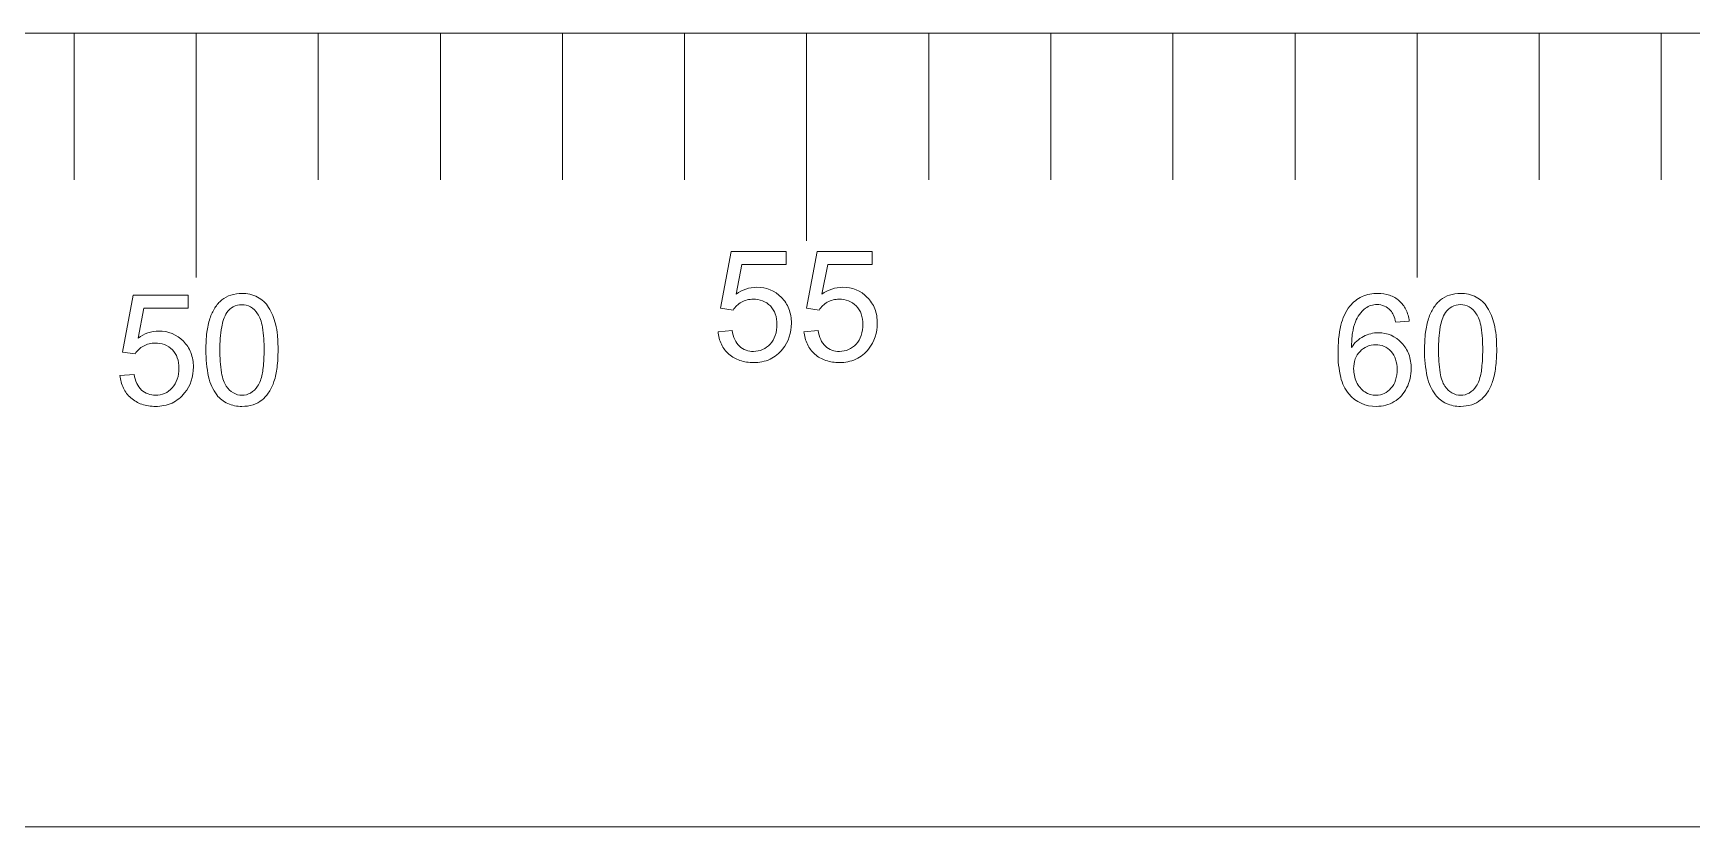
# Model space of a CAD drawing. Header units: centimetres. Extents: x -133 to 20, y 13 to 74.
# Drawn here: x -81.22 to -67.63, y 13.49 to 19.99 of the extents above; entities that cross this region are included whole.
import ezdxf

# ---------------------------------------------------------------- set-up
doc = ezdxf.new("R2010")
doc.units = ezdxf.units.CM
doc.header["$MEASUREMENT"] = 0
doc.layers.add('layer 1', color=7, linetype='Continuous')

msp = doc.modelspace()

# ---------------------------------------------------------------- linework, layer by layer
at = {"layer": 'layer 1', "color": 250, "lineweight": 9}
msp.add_open_spline([(20.11852, 13.49227), (20.11852, 13.49227), (20.11852, 19.99227), (20.11852, 19.99227), (20.11852, 19.99227), (20.11852, 19.99227), (-129.88148, 19.99227), (-129.88148, 19.99227), (-129.88148, 19.99227), (-129.88148, 19.99227), (-129.88148, 13.49227), (-129.88148, 13.49227), (-129.88148, 13.49227), (-129.88148, 13.49227), (20.11852, 13.49227), (20.11852, 13.49227)], degree=3, knots=[0, 0, 0, 0, 0.2, 0.2, 0.2, 0.2, 0.4, 0.4, 0.4, 0.4, 0.6, 0.6, 0.6, 0.6, 1, 1, 1, 1], dxfattribs=at)
at = {"layer": 'layer 1', "color": 21, "lineweight": 9}
for points in [[(-80.88148, 19.99227), (-80.88148, 19.99227), (-80.88148, 18.79227), (-80.88148, 18.79227)], [(-79.88148, 19.99227), (-79.88148, 19.99227), (-79.88148, 17.99227), (-79.88148, 17.99227)], [(-78.88148, 19.99227), (-78.88148, 19.99227), (-78.88148, 18.79227), (-78.88148, 18.79227)], [(-77.88148, 19.99227), (-77.88148, 19.99227), (-77.88148, 18.79227), (-77.88148, 18.79227)], [(-76.88148, 19.99227), (-76.88148, 19.99227), (-76.88148, 18.79227), (-76.88148, 18.79227)], [(-75.88148, 19.99227), (-75.88148, 19.99227), (-75.88148, 18.79227), (-75.88148, 18.79227)], [(-74.88148, 19.99227), (-74.88148, 19.99227), (-74.88148, 18.29227), (-74.88148, 18.29227)], [(-73.88148, 19.99227), (-73.88148, 19.99227), (-73.88148, 18.79227), (-73.88148, 18.79227)], [(-72.88148, 19.99227), (-72.88148, 19.99227), (-72.88148, 18.79227), (-72.88148, 18.79227)], [(-71.88148, 19.99227), (-71.88148, 19.99227), (-71.88148, 18.79227), (-71.88148, 18.79227)], [(-70.88148, 19.99227), (-70.88148, 19.99227), (-70.88148, 18.79227), (-70.88148, 18.79227)], [(-69.88148, 19.99227), (-69.88148, 19.99227), (-69.88148, 17.99227), (-69.88148, 17.99227)], [(-68.88148, 19.99227), (-68.88148, 19.99227), (-68.88148, 18.79227), (-68.88148, 18.79227)], [(-67.88148, 19.99227), (-67.88148, 19.99227), (-67.88148, 18.79227), (-67.88148, 18.79227)]]:
    msp.add_open_spline(points, degree=3, dxfattribs=at)
at = {"layer": 'layer 1', "color": 242, "lineweight": 9}
for points in [[(-75.58761, 17.73883), (-75.58761, 17.73883), (-75.49989, 18.20438), (-75.49989, 18.20438)], [(-75.49989, 18.20438), (-75.49989, 18.20438), (-75.04953, 18.20438), (-75.04953, 18.20438)], [(-75.04953, 18.20438), (-75.04953, 18.20438), (-75.04953, 18.09801), (-75.04953, 18.09801)], [(-74.88375, 17.73883), (-74.88375, 17.73883), (-74.79603, 18.20438), (-74.79603, 18.20438)], [(-74.79603, 18.20438), (-74.79603, 18.20438), (-74.34567, 18.20438), (-74.34567, 18.20438)], [(-74.34567, 18.20438), (-74.34567, 18.20438), (-74.34567, 18.09801), (-74.34567, 18.09801)], [(-75.41148, 18.09801), (-75.41148, 18.09801), (-75.45983, 17.85418), (-75.45983, 17.85418)], [(-75.04953, 18.09801), (-75.04953, 18.09801), (-75.41148, 18.09801), (-75.41148, 18.09801)], [(-74.70761, 18.09801), (-74.70761, 18.09801), (-74.75596, 17.85418), (-74.75596, 17.85418)], [(-74.34567, 18.09801), (-74.34567, 18.09801), (-74.70761, 18.09801), (-74.70761, 18.09801)], [(-80.48558, 17.37984), (-80.48558, 17.37984), (-80.39786, 17.8454), (-80.39786, 17.8454)], [(-80.39786, 17.8454), (-80.39786, 17.8454), (-79.9475, 17.8454), (-79.9475, 17.8454)], [(-79.9475, 17.8454), (-79.9475, 17.8454), (-79.9475, 17.73902), (-79.9475, 17.73902)], [(-79.6712, 17.8074), (-79.69344, 17.78888), (-79.71269, 17.76704), (-79.72827, 17.74265)], [(-79.59755, 17.84721), (-79.62435, 17.8386), (-79.64932, 17.82511), (-79.6712, 17.8074)], [(-79.50681, 17.86059), (-79.53757, 17.86093), (-79.5682, 17.85642), (-79.59755, 17.84721)], [(-79.37902, 17.83089), (-79.41842, 17.85144), (-79.46238, 17.86166), (-79.50681, 17.86059)], [(-79.28853, 17.74593), (-79.3106, 17.78179), (-79.34184, 17.81112), (-79.37902, 17.83089)], [(-75.28921, 17.91151), (-75.35069, 17.91079), (-75.41039, 17.89073), (-75.45983, 17.85418)], [(-75.31892, 17.81342), (-75.35301, 17.81389), (-75.38662, 17.80531), (-75.41631, 17.78856)], [(-75.1787, 17.75817), (-75.21556, 17.79552), (-75.26648, 17.81559), (-75.31892, 17.81342)], [(-75.0889, 17.82862), (-75.14124, 17.88291), (-75.21382, 17.91294), (-75.28921, 17.91151)], [(-75.02734, 17.73485), (-75.04107, 17.77007), (-75.06205, 17.80202), (-75.0889, 17.82862)], [(-74.58535, 17.91151), (-74.64683, 17.91079), (-74.70653, 17.89073), (-74.75597, 17.85418)], [(-74.61505, 17.81342), (-74.64915, 17.81389), (-74.68275, 17.80531), (-74.71245, 17.78856)], [(-74.47483, 17.75817), (-74.5117, 17.79552), (-74.56262, 17.81559), (-74.61505, 17.81342)], [(-74.38504, 17.82862), (-74.43737, 17.88291), (-74.50996, 17.91294), (-74.58535, 17.91151)], [(-74.32348, 17.73485), (-74.33721, 17.77007), (-74.35819, 17.80202), (-74.38504, 17.82862)], [(-70.33288, 17.83441), (-70.37163, 17.8164), (-70.4057, 17.78969), (-70.43244, 17.75636)], [(-70.2038, 17.86066), (-70.24822, 17.86137), (-70.29227, 17.85241), (-70.33288, 17.83441)], [(-70.10649, 17.84564), (-70.13788, 17.85598), (-70.17076, 17.86106), (-70.2038, 17.86066)], [(-70.02835, 17.80056), (-70.05117, 17.8206), (-70.07773, 17.83592), (-70.10649, 17.84564)], [(-69.97379, 17.72907), (-69.98707, 17.75628), (-70.00562, 17.78057), (-70.02835, 17.80056)], [(-69.68989, 17.80747), (-69.71213, 17.78895), (-69.73138, 17.76711), (-69.74696, 17.74272)], [(-69.61624, 17.84728), (-69.64304, 17.83867), (-69.66801, 17.82517), (-69.68989, 17.80747)], [(-69.5255, 17.86066), (-69.55626, 17.861), (-69.58689, 17.85648), (-69.61624, 17.84728)], [(-69.39771, 17.83096), (-69.43711, 17.85151), (-69.48107, 17.86173), (-69.5255, 17.86066)], [(-69.30722, 17.746), (-69.32929, 17.78186), (-69.36053, 17.81119), (-69.39771, 17.83096)], [(-80.30944, 17.73902), (-80.30944, 17.73902), (-80.3578, 17.49519), (-80.3578, 17.49519)], [(-79.9475, 17.73902), (-79.9475, 17.73902), (-80.30944, 17.73902), (-80.30944, 17.73902)], [(-79.72827, 17.74265), (-79.74545, 17.71561), (-79.75923, 17.68655), (-79.76929, 17.65613)], [(-79.63045, 17.70379), (-79.65227, 17.66775), (-79.66666, 17.62771), (-79.67276, 17.58602)], [(-79.50819, 17.76872), (-79.55738, 17.7695), (-79.60354, 17.74499), (-79.63045, 17.70379)], [(-79.43652, 17.75016), (-79.45834, 17.76259), (-79.48308, 17.769), (-79.50819, 17.76872)], [(-79.37833, 17.69481), (-79.39342, 17.71732), (-79.41329, 17.73622), (-79.43652, 17.75016)], [(-79.35527, 17.64831), (-79.36079, 17.66479), (-79.36855, 17.68044), (-79.37833, 17.69481)], [(-79.23189, 17.61124), (-79.24356, 17.65884), (-79.26268, 17.70429), (-79.28853, 17.74593)], [(-75.48331, 17.72501), (-75.48331, 17.72501), (-75.58761, 17.73883), (-75.58761, 17.73883)], [(-75.41631, 17.78856), (-75.4435, 17.77317), (-75.46651, 17.75135), (-75.48331, 17.72501)], [(-75.13829, 17.69272), (-75.14692, 17.71717), (-75.1607, 17.73949), (-75.1787, 17.75817)], [(-75.12482, 17.60758), (-75.12436, 17.63653), (-75.12892, 17.66533), (-75.13829, 17.69272)], [(-75.0067, 17.61726), (-75.00618, 17.6574), (-75.01318, 17.69729), (-75.02734, 17.73485)], [(-74.77945, 17.72501), (-74.77945, 17.72501), (-74.88375, 17.73883), (-74.88375, 17.73883)], [(-74.71245, 17.78856), (-74.73964, 17.77317), (-74.76265, 17.75135), (-74.77945, 17.72501)], [(-74.43443, 17.69272), (-74.44306, 17.71717), (-74.45684, 17.73949), (-74.47483, 17.75817)], [(-74.42096, 17.60758), (-74.4205, 17.63653), (-74.42506, 17.66533), (-74.43443, 17.69272)], [(-74.30284, 17.61726), (-74.30232, 17.6574), (-74.30931, 17.69729), (-74.32348, 17.73485)], [(-70.43244, 17.75636), (-70.46774, 17.71065), (-70.49256, 17.65774), (-70.50514, 17.60137)], [(-70.30465, 17.73978), (-70.34205, 17.71053), (-70.37071, 17.67159), (-70.38754, 17.62719)], [(-70.21071, 17.76948), (-70.24442, 17.77004), (-70.27739, 17.75962), (-70.30465, 17.73978)], [(-70.0995, 17.72113), (-70.12788, 17.75251), (-70.16841, 17.77013), (-70.21071, 17.76948)], [(-70.07472, 17.68228), (-70.08082, 17.69648), (-70.08919, 17.70961), (-70.0995, 17.72113)], [(-70.05667, 17.62581), (-70.06076, 17.64519), (-70.0668, 17.66411), (-70.07472, 17.68228)], [(-69.94616, 17.63479), (-69.95022, 17.6675), (-69.95955, 17.69934), (-69.97379, 17.72907)], [(-69.74696, 17.74272), (-69.76414, 17.71567), (-69.77792, 17.68662), (-69.78798, 17.6562)], [(-69.64914, 17.70386), (-69.67096, 17.66782), (-69.68535, 17.62778), (-69.69145, 17.58609)], [(-69.52688, 17.76879), (-69.57607, 17.76957), (-69.62223, 17.74505), (-69.64914, 17.70386)], [(-69.45521, 17.75023), (-69.47703, 17.76266), (-69.50177, 17.76906), (-69.52688, 17.76879)], [(-69.39702, 17.69488), (-69.41211, 17.71739), (-69.43198, 17.73629), (-69.45521, 17.75023)], [(-69.37395, 17.64838), (-69.37948, 17.66486), (-69.38724, 17.68051), (-69.39702, 17.69488)], [(-69.25058, 17.6113), (-69.26225, 17.6589), (-69.28137, 17.70436), (-69.30722, 17.746)], [(-80.18718, 17.55252), (-80.24866, 17.5518), (-80.30836, 17.53174), (-80.3578, 17.49519)], [(-79.98687, 17.46963), (-80.03921, 17.52392), (-80.11179, 17.55396), (-80.18718, 17.55252)], [(-79.79381, 17.54225), (-79.79941, 17.49431), (-79.80206, 17.44606), (-79.80175, 17.3978)], [(-79.76929, 17.65613), (-79.78123, 17.61908), (-79.78945, 17.58093), (-79.79381, 17.54225)], [(-79.67276, 17.58602), (-79.68319, 17.52384), (-79.68799, 17.46084), (-79.68709, 17.3978)], [(-79.33887, 17.58335), (-79.34255, 17.60541), (-79.34803, 17.62714), (-79.35527, 17.64831)], [(-79.32583, 17.3978), (-79.32492, 17.4599), (-79.32928, 17.52197), (-79.33887, 17.58334)], [(-79.21635, 17.5185), (-79.21907, 17.54978), (-79.22427, 17.58078), (-79.23189, 17.61124)], [(-75.60764, 17.54749), (-75.60764, 17.54749), (-75.49091, 17.55716), (-75.49091, 17.55716)], [(-75.60764, 17.54749), (-75.60452, 17.5116), (-75.59504, 17.47655), (-75.57967, 17.44397)], [(-75.49091, 17.55716), (-75.48753, 17.53143), (-75.48049, 17.50631), (-75.47002, 17.48256)], [(-75.13881, 17.51641), (-75.12909, 17.54581), (-75.12437, 17.57662), (-75.12482, 17.60758)], [(-75.07854, 17.40451), (-75.03038, 17.4648), (-75.00495, 17.54011), (-75.0067, 17.61725)], [(-74.90378, 17.54749), (-74.90378, 17.54749), (-74.78705, 17.55716), (-74.78705, 17.55716)], [(-74.90378, 17.54749), (-74.90065, 17.5116), (-74.89118, 17.47655), (-74.87581, 17.44397)], [(-74.78705, 17.55716), (-74.78367, 17.53143), (-74.77663, 17.50631), (-74.76615, 17.48256)], [(-74.43494, 17.51641), (-74.42523, 17.54581), (-74.4205, 17.57662), (-74.42096, 17.60758)], [(-74.37468, 17.40451), (-74.32652, 17.4648), (-74.30109, 17.54011), (-74.30284, 17.61725)], [(-70.50514, 17.60137), (-70.52236, 17.52697), (-70.53042, 17.45074), (-70.52914, 17.37438)], [(-70.41033, 17.5386), (-70.41587, 17.49861), (-70.41864, 17.45827), (-70.41862, 17.4179)], [(-70.38754, 17.62719), (-70.39869, 17.59869), (-70.40634, 17.56894), (-70.41033, 17.5386)], [(-70.19828, 17.53877), (-70.2408, 17.53862), (-70.28268, 17.52844), (-70.32054, 17.50907)], [(-70.00901, 17.45658), (-70.05738, 17.50987), (-70.12632, 17.5398), (-70.19828, 17.53877)], [(-69.94616, 17.63479), (-69.94616, 17.63479), (-70.05667, 17.62581), (-70.05667, 17.62581)], [(-69.8125, 17.54232), (-69.8181, 17.49437), (-69.82075, 17.44613), (-69.82044, 17.39786)], [(-69.78798, 17.6562), (-69.79992, 17.61915), (-69.80814, 17.581), (-69.8125, 17.54232)], [(-69.69145, 17.58609), (-69.70188, 17.52391), (-69.70667, 17.46091), (-69.70578, 17.39786)], [(-69.35756, 17.58341), (-69.36124, 17.60548), (-69.36672, 17.62721), (-69.37395, 17.64838)], [(-69.34452, 17.39786), (-69.34361, 17.45997), (-69.34797, 17.52204), (-69.35756, 17.58341)], [(-69.23504, 17.51857), (-69.23776, 17.54984), (-69.24296, 17.58085), (-69.25058, 17.6113)], [(-80.31428, 17.42957), (-80.34147, 17.41419), (-80.36448, 17.39237), (-80.38128, 17.36602)], [(-80.21689, 17.45444), (-80.25098, 17.45491), (-80.28458, 17.44633), (-80.31428, 17.42957)], [(-80.07667, 17.39918), (-80.11353, 17.43654), (-80.16445, 17.4566), (-80.21689, 17.45444)], [(-80.03626, 17.33373), (-80.04489, 17.35818), (-80.05867, 17.3805), (-80.07667, 17.39918)], [(-79.92531, 17.37587), (-79.93904, 17.41108), (-79.96002, 17.44303), (-79.98687, 17.46963)], [(-79.80175, 17.3978), (-79.80294, 17.32379), (-79.79547, 17.24989), (-79.77948, 17.17762)], [(-79.68709, 17.3978), (-79.68799, 17.33549), (-79.68366, 17.27322), (-79.67414, 17.21164)], [(-79.33334, 17.25118), (-79.32798, 17.29986), (-79.32547, 17.34882), (-79.32583, 17.39779)], [(-79.21946, 17.25369), (-79.21364, 17.3015), (-79.21087, 17.34963), (-79.21117, 17.39779)], [(-79.21117, 17.3978), (-79.21097, 17.43809), (-79.2127, 17.47837), (-79.21635, 17.5185)], [(-75.57967, 17.44397), (-75.56489, 17.41339), (-75.5441, 17.38611), (-75.51854, 17.36375)], [(-75.47002, 17.48256), (-75.46095, 17.46219), (-75.44785, 17.44386), (-75.43151, 17.42868)], [(-75.43151, 17.42868), (-75.40012, 17.40035), (-75.35912, 17.38503), (-75.31684, 17.38586)], [(-75.31684, 17.38586), (-75.2649, 17.38511), (-75.21521, 17.40705), (-75.18077, 17.44595)], [(-75.18163, 17.32214), (-75.14121, 17.341), (-75.10586, 17.36924), (-75.07854, 17.40451)], [(-75.18077, 17.44595), (-75.16198, 17.46622), (-75.14768, 17.49023), (-75.13881, 17.51641)], [(-74.87581, 17.44397), (-74.86103, 17.41339), (-74.84024, 17.38611), (-74.81468, 17.36375)], [(-74.76615, 17.48256), (-74.75708, 17.46219), (-74.74399, 17.44386), (-74.72764, 17.42868)], [(-74.72764, 17.42868), (-74.69626, 17.40035), (-74.65526, 17.38503), (-74.61298, 17.38586)], [(-74.61298, 17.38586), (-74.56103, 17.38511), (-74.51134, 17.40705), (-74.47691, 17.44595)], [(-74.47777, 17.32214), (-74.43734, 17.341), (-74.402, 17.36924), (-74.37468, 17.40451)], [(-74.47691, 17.44595), (-74.45811, 17.46622), (-74.44382, 17.49023), (-74.43494, 17.51641)], [(-70.32054, 17.50907), (-70.36071, 17.48788), (-70.39455, 17.45642), (-70.41862, 17.4179)], [(-70.22107, 17.44069), (-70.26947, 17.44142), (-70.31591, 17.42159), (-70.34886, 17.38612)], [(-70.09536, 17.38612), (-70.12726, 17.42183), (-70.1732, 17.44177), (-70.22107, 17.44069)], [(-69.94995, 17.36281), (-69.96294, 17.39782), (-69.98305, 17.42975), (-70.00901, 17.45658)], [(-69.82044, 17.39786), (-69.82163, 17.32386), (-69.81416, 17.24996), (-69.79817, 17.17769)], [(-69.70578, 17.39786), (-69.70668, 17.33556), (-69.70235, 17.27329), (-69.69283, 17.21171)], [(-69.35203, 17.25125), (-69.34667, 17.29993), (-69.34416, 17.34888), (-69.34452, 17.39786)], [(-69.23815, 17.25376), (-69.23233, 17.30157), (-69.22956, 17.3497), (-69.22986, 17.39786)], [(-69.22986, 17.39786), (-69.22966, 17.43816), (-69.23139, 17.47844), (-69.23504, 17.51856)], [(-80.38128, 17.36602), (-80.38128, 17.36602), (-80.48558, 17.37984), (-80.48558, 17.37984)], [(-80.02279, 17.2486), (-80.02233, 17.27754), (-80.02689, 17.30634), (-80.03626, 17.33373)], [(-79.97651, 17.04552), (-79.92835, 17.10582), (-79.90292, 17.18112), (-79.90467, 17.25827)], [(-79.90467, 17.25827), (-79.90415, 17.29841), (-79.91115, 17.3383), (-79.92531, 17.37586)], [(-79.24433, 17.14015), (-79.23235, 17.1771), (-79.22403, 17.21512), (-79.21946, 17.25369)], [(-75.51854, 17.36375), (-75.49238, 17.34067), (-75.46188, 17.32303), (-75.42883, 17.31186)], [(-75.42883, 17.31186), (-75.39271, 17.29999), (-75.35487, 17.29419), (-75.31684, 17.29468)], [(-75.31684, 17.29468), (-75.27031, 17.29388), (-75.22417, 17.30325), (-75.18163, 17.32214)], [(-74.81468, 17.36375), (-74.78852, 17.34067), (-74.75802, 17.32303), (-74.72497, 17.31186)], [(-74.72497, 17.31186), (-74.68884, 17.29999), (-74.651, 17.29419), (-74.61298, 17.29468)], [(-74.61298, 17.29468), (-74.56645, 17.29388), (-74.5203, 17.30325), (-74.47777, 17.32214)], [(-70.52914, 17.37438), (-70.53029, 17.3066), (-70.52286, 17.23895), (-70.50703, 17.17303)], [(-70.38806, 17.32387), (-70.39721, 17.29843), (-70.40172, 17.27155), (-70.40135, 17.24452)], [(-70.34886, 17.38612), (-70.36608, 17.3683), (-70.37942, 17.3471), (-70.38806, 17.32387)], [(-70.05745, 17.32206), (-70.06529, 17.34591), (-70.07823, 17.36777), (-70.09536, 17.38612)], [(-70.04493, 17.2383), (-70.0445, 17.26672), (-70.04873, 17.29501), (-70.05745, 17.32205)], [(-69.93027, 17.24521), (-69.92974, 17.28527), (-69.93641, 17.3251), (-69.94995, 17.36281)], [(-69.26302, 17.14022), (-69.25104, 17.17716), (-69.24271, 17.21519), (-69.23815, 17.25376)], [(-80.50561, 17.1885), (-80.50561, 17.1885), (-80.38888, 17.19817), (-80.38888, 17.19817)], [(-80.50561, 17.1885), (-80.50249, 17.15261), (-80.49301, 17.11756), (-80.47764, 17.08498)], [(-80.38888, 17.19817), (-80.3855, 17.17244), (-80.37846, 17.14732), (-80.36798, 17.12357)], [(-80.36798, 17.12357), (-80.35892, 17.1032), (-80.34582, 17.08487), (-80.32948, 17.0697)], [(-80.07874, 17.08697), (-80.05995, 17.10723), (-80.04565, 17.13124), (-80.03678, 17.15742)], [(-80.03678, 17.15742), (-80.02706, 17.18682), (-80.02234, 17.21764), (-80.02279, 17.2486)], [(-79.77948, 17.17762), (-79.76815, 17.12384), (-79.74535, 17.07312), (-79.71265, 17.02894)], [(-79.67414, 17.21164), (-79.6705, 17.18956), (-79.66509, 17.16781), (-79.65795, 17.14661)], [(-79.65795, 17.14661), (-79.65252, 17.13015), (-79.6449, 17.1145), (-79.63528, 17.10009)], [(-79.37833, 17.10078), (-79.36869, 17.11505), (-79.36103, 17.13057), (-79.35556, 17.1469)], [(-79.35556, 17.1469), (-79.3444, 17.18075), (-79.33695, 17.21572), (-79.33334, 17.25118)], [(-79.28482, 17.05364), (-79.26768, 17.08063), (-79.25407, 17.1097), (-79.24433, 17.14015)], [(-70.50703, 17.17303), (-70.49567, 17.12363), (-70.47323, 17.07745), (-70.44141, 17.03799)], [(-70.40135, 17.24452), (-70.40167, 17.20634), (-70.3934, 17.16857), (-70.37718, 17.134)], [(-70.37718, 17.134), (-70.36284, 17.10131), (-70.33932, 17.07348), (-70.30948, 17.05388)], [(-70.09605, 17.08358), (-70.07874, 17.10288), (-70.0657, 17.12563), (-70.0578, 17.15032)], [(-70.0578, 17.15032), (-70.04884, 17.17877), (-70.0445, 17.20848), (-70.04493, 17.2383)], [(-69.96757, 17.08634), (-69.94268, 17.13558), (-69.9299, 17.19004), (-69.93027, 17.24521)], [(-69.79817, 17.17769), (-69.78684, 17.1239), (-69.76404, 17.07319), (-69.73134, 17.02901)], [(-69.69283, 17.21171), (-69.68919, 17.18963), (-69.68377, 17.16788), (-69.67664, 17.14667)], [(-69.67664, 17.14667), (-69.67121, 17.13022), (-69.66359, 17.11457), (-69.65397, 17.10016)], [(-69.39702, 17.10085), (-69.38738, 17.11512), (-69.37971, 17.13063), (-69.37425, 17.14696)], [(-69.37425, 17.14696), (-69.36309, 17.18082), (-69.35564, 17.21579), (-69.35203, 17.25125)], [(-69.30351, 17.0537), (-69.28637, 17.08069), (-69.27276, 17.10977), (-69.26302, 17.14022)], [(-80.47764, 17.08498), (-80.46286, 17.05441), (-80.44207, 17.02713), (-80.41651, 17.00477)], [(-80.41651, 17.00477), (-80.39035, 16.98168), (-80.35985, 16.96404), (-80.3268, 16.95288)], [(-80.32948, 17.0697), (-80.29809, 17.04136), (-80.25709, 17.02605), (-80.21481, 17.02687)], [(-80.21481, 17.02687), (-80.16287, 17.02612), (-80.11317, 17.04806), (-80.07874, 17.08697)], [(-80.0796, 16.96315), (-80.03917, 16.98202), (-80.00383, 17.01026), (-79.97651, 17.04552)], [(-79.71265, 17.02894), (-79.68902, 16.99886), (-79.65852, 16.97487), (-79.62371, 16.95901)], [(-79.63528, 17.10009), (-79.62013, 17.07786), (-79.60033, 17.05918), (-79.57726, 17.04535)], [(-79.57726, 17.04535), (-79.55583, 17.03305), (-79.53151, 17.02668), (-79.50681, 17.02687)], [(-79.50681, 17.02687), (-79.48211, 17.02662), (-79.4578, 17.03293), (-79.43635, 17.04518)], [(-79.43635, 17.04518), (-79.4131, 17.05914), (-79.39327, 17.07814), (-79.37833, 17.10078)], [(-79.4158, 16.94908), (-79.38904, 16.95759), (-79.36414, 16.9711), (-79.34241, 16.98888)], [(-79.34241, 16.98888), (-79.31992, 17.00729), (-79.30048, 17.02915), (-79.28482, 17.05364)], [(-70.44141, 17.03799), (-70.38557, 16.97096), (-70.30206, 16.93328), (-70.21485, 16.93576)], [(-70.30948, 17.05388), (-70.28179, 17.03633), (-70.2497, 17.02699), (-70.21692, 17.02694)], [(-70.21692, 17.02694), (-70.17018, 17.02676), (-70.12582, 17.04755), (-70.09605, 17.08358)], [(-70.06842, 16.97444), (-70.02484, 17.00139), (-69.98985, 17.04021), (-69.96757, 17.08634)], [(-69.73134, 17.02901), (-69.70771, 16.99892), (-69.67721, 16.97494), (-69.6424, 16.95907)], [(-69.65397, 17.10016), (-69.63882, 17.07793), (-69.61902, 17.05925), (-69.59595, 17.04542)], [(-69.59595, 17.04542), (-69.57452, 17.03312), (-69.5502, 17.02674), (-69.5255, 17.02694)], [(-69.5255, 17.02694), (-69.5008, 17.02668), (-69.47649, 17.033), (-69.45504, 17.04524)], [(-69.45504, 17.04524), (-69.43179, 17.05921), (-69.41196, 17.07821), (-69.39702, 17.10085)], [(-69.43449, 16.94914), (-69.40773, 16.95766), (-69.38283, 16.97116), (-69.3611, 16.98895)], [(-69.3611, 16.98895), (-69.33861, 17.00736), (-69.31917, 17.02922), (-69.30351, 17.0537)], [(-80.3268, 16.95288), (-80.29067, 16.94101), (-80.25283, 16.9352), (-80.21481, 16.93569)], [(-80.21481, 16.93569), (-80.16828, 16.93489), (-80.12213, 16.94426), (-80.0796, 16.96315)], [(-79.62371, 16.95901), (-79.58686, 16.94296), (-79.54699, 16.93501), (-79.50681, 16.93569)], [(-79.50681, 16.93569), (-79.47596, 16.93536), (-79.44525, 16.93987), (-79.4158, 16.94908)], [(-70.21485, 16.93576), (-70.16341, 16.93492), (-70.11273, 16.9483), (-70.06842, 16.97444)], [(-69.6424, 16.95907), (-69.60555, 16.94303), (-69.56568, 16.93508), (-69.5255, 16.93576)], [(-69.5255, 16.93576), (-69.49465, 16.93543), (-69.46394, 16.93994), (-69.43449, 16.94914)]]:
    msp.add_open_spline(points, degree=3, dxfattribs=at)

doc.saveas('drawing.dxf')
